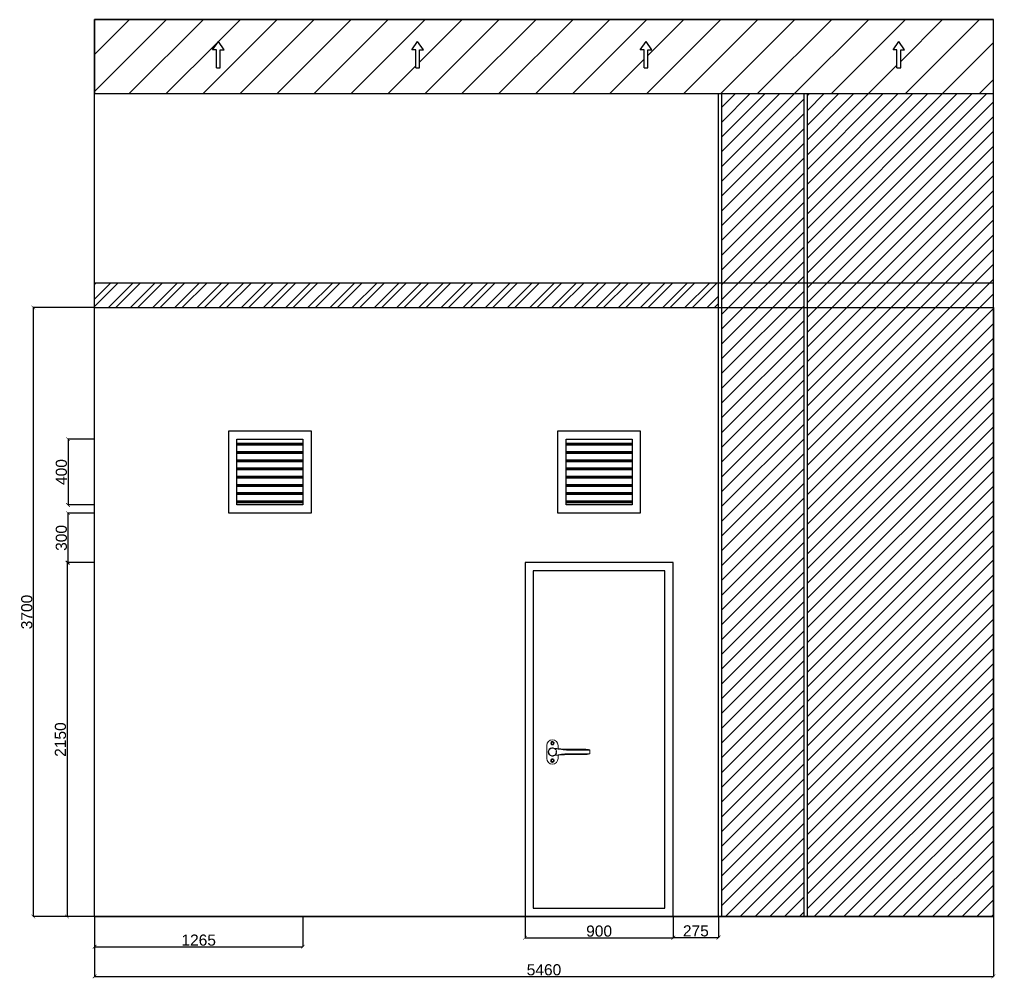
# Model space of a CAD drawing. Header units: millimetres. Extents: x -152054 to 94068, y -14280 to 91468.
# Drawn here: x -48609 to -42680, y 25444 to 31271 of the extents above; entities that cross this region are included whole.
import ezdxf

# ---------------------------------------------------------------- set-up
doc = ezdxf.new("R2010")
doc.units = ezdxf.units.MM
doc.linetypes.add('DASHED', pattern=[0.75, 0.5, -0.25])
doc.layers.add('001_Dark_1 5', color=7, linetype='Continuous', lineweight=0)
doc.styles.get("Standard").update_dxf_attribs({"font": 'arial.ttf'})
doc.dimstyles.new('ISO-25', dxfattribs={"dimtxt": 67.5, "dimasz": 22.5, "dimexe": 1.25, "dimexo": 0.625, "dimgap": 5.63, "dimtad": 1, "dimtoh": 1, "dimdec": 0, "dimtxsty": 'Standard', "dimblk": 'ARCHTICK', "dimcen": 2.5, "dimclrd": 40, "dimclre": 40, "dimclrt": 1, "dimadec": 0, "dimazin": 0, "dimtfac": 1, "dimtdec": 0, "dimtmove": 0, "dimatfit": 3, "dimldrblk": 'BOXFILLED', "dimfxl": 1, "dimarcsym": 0})

# ---------------------------------------------------------------- blocks, each defined once
blk = doc.blocks.new('_ArchTick')
at = {"color": 0, "linetype": 'ByBlock', "const_width": 0.15}
blk.add_lwpolyline([(-0.5, -0.5), (0.5, 0.5)], dxfattribs=at)
blk = doc.blocks.new('*D161')
at = {"color": 40, "lineweight": -2, "transparency": 16777216}
for p, q in [((-48153.4, 29520.7), (-48525.4, 29520.7)), ((-48524.1, 25820.7), (-48524.1, 29520.7)), ((-48153.4, 25820.7), (-48525.4, 25820.7))]:
    blk.add_line(p, q, dxfattribs=at)
at = {"layer": 'Defpoints', "color": 0, "transparency": 16777216}
for p in [(-48524.1, 29520.7), (-48152.8, 29520.7), (-48152.8, 25820.7)]:
    blk.add_point(p, dxfattribs=at)
at = {"color": 40, "lineweight": -2, "transparency": 16777216, "xscale": 22.5, "yscale": 22.5, "zscale": 22.5}
for p, rotation in [((-48524.1, 29520.7), 90), ((-48524.1, 25820.7), 270)]:
    blk.add_blockref('_ArchTick', p, dxfattribs=dict(at, rotation=rotation))
at = {"color": 1, "transparency": 16777216, "insert": (-48564.2, 27670.7), "char_height": 67.5, "attachment_point": 5, "rotation": 90}
blk.add_mtext('3700', dxfattribs=at)
blk = doc.blocks.new('_BoxFilled')
at = {"color": 0, "linetype": 'ByBlock', "lineweight": -2}
blk.add_line((-0.5, 0), (-1, 0), dxfattribs=at)
at = {"color": 0, "linetype": 'ByBlock'}
blk.add_solid([(-0.5, 0.5), (0.5, 0.5), (-0.5, -0.5), (0.5, -0.5)], dxfattribs=at)
blk = doc.blocks.new('*D162')
at = {"color": 40, "lineweight": -2, "transparency": 16777216}
for p, q in [((-48152.8, 25820.1), (-48152.8, 25455.3)), ((-42692.8, 25820.1), (-42692.8, 25455.3)), ((-48152.8, 25456.6), (-42692.8, 25456.6))]:
    blk.add_line(p, q, dxfattribs=at)
at = {"layer": 'Defpoints', "color": 0, "transparency": 16777216}
for p in [(-48152.8, 25820.7), (-42692.8, 25820.7), (-42692.8, 25456.6)]:
    blk.add_point(p, dxfattribs=at)
at = {"color": 40, "lineweight": -2, "transparency": 16777216, "xscale": 22.5, "yscale": 22.5, "zscale": 22.5, "rotation": 180}
blk.add_blockref('_ArchTick', (-48152.8, 25456.6), dxfattribs=at)
at = {"color": 40, "lineweight": -2, "transparency": 16777216, "xscale": 22.5, "yscale": 22.5, "zscale": 22.5}
blk.add_blockref('_ArchTick', (-42692.8, 25456.6), dxfattribs=at)
at = {"color": 1, "transparency": 16777216, "insert": (-45422.8, 25496.7), "char_height": 67.5, "attachment_point": 5}
blk.add_mtext('5460', dxfattribs=at)
blk = doc.blocks.new('*D163')
at = {"color": 40, "lineweight": -2, "transparency": 16777216}
for p, q in [((-44637.8, 25820.1), (-44637.8, 25691.7)), ((-44362.8, 25820.1), (-44362.8, 25691.7)), ((-44637.8, 25693), (-44362.8, 25693))]:
    blk.add_line(p, q, dxfattribs=at)
at = {"layer": 'Defpoints', "color": 0, "transparency": 16777216}
for p in [(-44637.8, 25820.7), (-44362.8, 25820.7), (-44362.8, 25693)]:
    blk.add_point(p, dxfattribs=at)
at = {"color": 40, "lineweight": -2, "transparency": 16777216, "xscale": 22.5, "yscale": 22.5, "zscale": 22.5, "rotation": 180}
blk.add_blockref('_ArchTick', (-44637.8, 25693), dxfattribs=at)
at = {"color": 40, "lineweight": -2, "transparency": 16777216, "xscale": 22.5, "yscale": 22.5, "zscale": 22.5}
blk.add_blockref('_ArchTick', (-44362.8, 25693), dxfattribs=at)
at = {"color": 1, "transparency": 16777216, "insert": (-44500.3, 25733.1), "char_height": 67.5, "attachment_point": 5}
blk.add_mtext('275', dxfattribs=at)
blk = doc.blocks.new('*D157')
at = {"color": 40, "lineweight": -2, "transparency": 16777216}
for p, q in [((-48152.8, 25820.1), (-48152.8, 25635.7)), ((-46887.8, 25820.1), (-46887.8, 25635.7)), ((-48152.8, 25637), (-46887.8, 25637))]:
    blk.add_line(p, q, dxfattribs=at)
at = {"layer": 'Defpoints', "color": 0, "transparency": 16777216}
for p in [(-48152.8, 25820.7), (-46887.8, 25820.7), (-46887.8, 25637)]:
    blk.add_point(p, dxfattribs=at)
at = {"color": 40, "lineweight": -2, "transparency": 16777216, "xscale": 22.5, "yscale": 22.5, "zscale": 22.5, "rotation": 180}
blk.add_blockref('_ArchTick', (-48152.8, 25637), dxfattribs=at)
at = {"color": 40, "lineweight": -2, "transparency": 16777216, "xscale": 22.5, "yscale": 22.5, "zscale": 22.5}
blk.add_blockref('_ArchTick', (-46887.8, 25637), dxfattribs=at)
at = {"color": 1, "transparency": 16777216, "insert": (-47520.3, 25677), "char_height": 67.5, "attachment_point": 5}
blk.add_mtext('1265', dxfattribs=at)
blk = doc.blocks.new('*D164')
at = {"color": 40, "lineweight": -2, "transparency": 16777216}
for p, q in [((-45537.8, 25820.1), (-45537.8, 25690.5)), ((-44637.8, 25820.1), (-44637.8, 25690.5)), ((-45537.8, 25691.7), (-44637.8, 25691.7))]:
    blk.add_line(p, q, dxfattribs=at)
at = {"layer": 'Defpoints', "color": 0, "transparency": 16777216}
for p in [(-45537.8, 25820.7), (-44637.8, 25820.7), (-44637.8, 25691.7)]:
    blk.add_point(p, dxfattribs=at)
at = {"color": 40, "lineweight": -2, "transparency": 16777216, "xscale": 22.5, "yscale": 22.5, "zscale": 22.5, "rotation": 180}
blk.add_blockref('_ArchTick', (-45537.8, 25691.7), dxfattribs=at)
at = {"color": 40, "lineweight": -2, "transparency": 16777216, "xscale": 22.5, "yscale": 22.5, "zscale": 22.5}
blk.add_blockref('_ArchTick', (-44637.8, 25691.7), dxfattribs=at)
at = {"color": 1, "transparency": 16777216, "insert": (-45087.8, 25731.8), "char_height": 67.5, "attachment_point": 5}
blk.add_mtext('900', dxfattribs=at)
blk = doc.blocks.new('*D158')
at = {"color": 40, "lineweight": -2, "transparency": 16777216}
for p, q in [((-48153.4, 28271.1), (-48315.3, 28271.1)), ((-48314, 27970.7), (-48314, 28271.1)), ((-48153.4, 27970.7), (-48315.3, 27970.7))]:
    blk.add_line(p, q, dxfattribs=at)
at = {"layer": 'Defpoints', "color": 0, "transparency": 16777216}
for p in [(-48314, 28271.1), (-48152.8, 28271.1), (-48152.8, 27970.7)]:
    blk.add_point(p, dxfattribs=at)
at = {"color": 40, "lineweight": -2, "transparency": 16777216, "xscale": 22.5, "yscale": 22.5, "zscale": 22.5}
for p, rotation in [((-48314, 28271.1), 90), ((-48314, 27970.7), 270)]:
    blk.add_blockref('_ArchTick', p, dxfattribs=dict(at, rotation=rotation))
at = {"color": 1, "transparency": 16777216, "insert": (-48354.2, 28120.9), "char_height": 67.5, "attachment_point": 5, "rotation": 90}
blk.add_mtext('300', dxfattribs=at)
blk = doc.blocks.new('*D159')
at = {"color": 40, "lineweight": -2, "transparency": 16777216}
for p, q in [((-48153.4, 27970.7), (-48320.9, 27970.7)), ((-48319.7, 27970.7), (-48319.7, 25820.7)), ((-48153.4, 25820.7), (-48320.9, 25820.7))]:
    blk.add_line(p, q, dxfattribs=at)
at = {"layer": 'Defpoints', "color": 0, "transparency": 16777216}
for p in [(-48152.8, 27970.7), (-48319.7, 25820.7), (-48152.8, 25820.7)]:
    blk.add_point(p, dxfattribs=at)
at = {"color": 40, "lineweight": -2, "transparency": 16777216, "xscale": 22.5, "yscale": 22.5, "zscale": 22.5}
for p, rotation in [((-48319.7, 27970.7), 90), ((-48319.7, 25820.7), 270)]:
    blk.add_blockref('_ArchTick', p, dxfattribs=dict(at, rotation=rotation))
at = {"color": 1, "transparency": 16777216, "insert": (-48359.8, 26895.7), "char_height": 67.5, "attachment_point": 5, "rotation": 90}
blk.add_mtext('2150', dxfattribs=at)
blk = doc.blocks.new('*D160')
at = {"color": 40, "lineweight": -2, "transparency": 16777216}
for p, q in [((-48153.4, 28721.1), (-48315.3, 28721.1)), ((-48314, 28721.1), (-48314, 28321.1)), ((-48153.4, 28321.1), (-48315.3, 28321.1))]:
    blk.add_line(p, q, dxfattribs=at)
at = {"layer": 'Defpoints', "color": 0, "transparency": 16777216}
for p in [(-48152.8, 28721.1), (-48314, 28321.1), (-48152.8, 28321.1)]:
    blk.add_point(p, dxfattribs=at)
at = {"color": 40, "lineweight": -2, "transparency": 16777216, "xscale": 22.5, "yscale": 22.5, "zscale": 22.5}
for p, rotation in [((-48314, 28721.1), 90), ((-48314, 28321.1), 270)]:
    blk.add_blockref('_ArchTick', p, dxfattribs=dict(at, rotation=rotation))
at = {"color": 1, "transparency": 16777216, "insert": (-48354.1, 28521.1), "char_height": 67.5, "attachment_point": 5, "rotation": 90}
blk.add_mtext('400', dxfattribs=at)

msp = doc.modelspace()

# ---------------------------------------------------------------- hatches: boundary and pattern name
h = msp.add_hatch()
h.set_pattern_fill('ANSI31', color=3, scale=50)
h.set_pattern_definition([(45, (-7985.6, -14535.73), (-112.2532, 112.2532), [])])
h.paths.add_polyline_path([(-42692.8, 31270.7), (-48152.8, 31270.7), (-48152.8, 30820.7), (-42692.8, 30820.7)])
h.paths.add_polyline_path([(-46155.4, 31086.6), (-46178.7, 31086.6), (-46178.5, 30976.4), (-46201.7, 30976.4), (-46201.9, 31086.5), (-46225.2, 31086.5), (-46190.4, 31137.6)], flags=16)
h.paths.add_polyline_path([(-44837.9, 31086.5), (-44803.1, 31137.6), (-44768.2, 31086.6), (-44791.4, 31086.6), (-44791.3, 30976.4), (-44814.5, 30976.4), (-44814.7, 31086.5)], flags=16)
h.paths.add_polyline_path([(-47365.9, 31086.6), (-47389.1, 31086.6), (-47389, 30976.4), (-47412.2, 30976.4), (-47412.4, 31086.5), (-47435.6, 31086.5), (-47400.8, 31137.6)], flags=16)
h.paths.add_polyline_path([(-43302.7, 31086.5), (-43267.9, 31137.6), (-43233, 31086.6), (-43256.2, 31086.6), (-43256.1, 30976.4), (-43279.3, 30976.4), (-43279.5, 31086.5)], flags=16)
at = {"true_color": 0x939598, "transparency": 33554483}
h = msp.add_hatch(dxfattribs=at)
h.set_pattern_fill('ANSI31', color=252, scale=20)
h.set_pattern_definition([(45, (-7985.607, -14535.726), (-44.90128, 44.90128), [])])
h.paths.add_polyline_path([(-43842.8, 30820.7), (-44342.8, 30820.7), (-44342.8, 25820.7), (-43842.8, 25820.7)])
h.paths.add_polyline_path([(-42692.8, 29520.7), (-42692.8, 30820.7), (-43822.8, 30820.7), (-43822.8, 25820.7), (-42692.8, 25820.7)])
at = {"transparency": 33554610}
h = msp.add_hatch(dxfattribs=at)
h.set_pattern_fill('ANSI32', color=2, scale=10)
h.paths.add_polyline_path([(-44362.8, 29670.7), (-48152.8, 29670.7), (-48152.8, 29520.7), (-44362.8, 29520.7)])
h = msp.add_hatch()
h.set_pattern_fill('ANSI32', color=3)
h.set_pattern_definition([(45, (-11456.447, -14535.726), (-6.7351921, 6.7351921), []), (45, (-11451.957, -14535.726), (-6.7351921, 6.7351921), [])])
h.paths.add_polyline_path([(-46887.8, 28696.1), (-47287.8, 28696.1), (-47287.8, 28686.1), (-46887.8, 28686.1)])
h.paths.add_polyline_path([(-46887.8, 28646.1), (-47287.8, 28646.1), (-47287.8, 28636.1), (-46887.8, 28636.1)])
h.paths.add_polyline_path([(-46887.8, 28596.1), (-47287.8, 28596.1), (-47287.8, 28586.1), (-46887.8, 28586.1)])
h.paths.add_polyline_path([(-46887.8, 28546.1), (-47287.8, 28546.1), (-47287.8, 28536.1), (-46887.8, 28536.1)])
h.paths.add_polyline_path([(-46887.8, 28496.1), (-47287.8, 28496.1), (-47287.8, 28486.1), (-46887.8, 28486.1)])
h.paths.add_polyline_path([(-46887.8, 28446.1), (-47287.8, 28446.1), (-47287.8, 28436.1), (-46887.8, 28436.1)])
h.paths.add_polyline_path([(-46887.8, 28396.1), (-47287.8, 28396.1), (-47287.8, 28386.1), (-46887.8, 28386.1)])
h.paths.add_polyline_path([(-46887.8, 28346.1), (-47287.8, 28346.1), (-47287.8, 28336.1), (-46887.8, 28336.1)])
h = msp.add_hatch()
h.set_pattern_fill('ANSI32', color=3)
h.set_pattern_definition([(45, (-9456.447, -14535.726), (-6.7351921, 6.7351921), []), (45, (-9451.957, -14535.726), (-6.7351921, 6.7351921), [])])
h.paths.add_polyline_path([(-44887.8, 28696.1), (-45287.8, 28696.1), (-45287.8, 28686.1), (-44887.8, 28686.1)])
h.paths.add_polyline_path([(-44887.8, 28646.1), (-45287.8, 28646.1), (-45287.8, 28636.1), (-44887.8, 28636.1)])
h.paths.add_polyline_path([(-44887.8, 28596.1), (-45287.8, 28596.1), (-45287.8, 28586.1), (-44887.8, 28586.1)])
h.paths.add_polyline_path([(-44887.8, 28546.1), (-45287.8, 28546.1), (-45287.8, 28536.1), (-44887.8, 28536.1)])
h.paths.add_polyline_path([(-44887.8, 28496.1), (-45287.8, 28496.1), (-45287.8, 28486.1), (-44887.8, 28486.1)])
h.paths.add_polyline_path([(-44887.8, 28446.1), (-45287.8, 28446.1), (-45287.8, 28436.1), (-44887.8, 28436.1)])
h.paths.add_polyline_path([(-44887.8, 28396.1), (-45287.8, 28396.1), (-45287.8, 28386.1), (-44887.8, 28386.1)])
h.paths.add_polyline_path([(-44887.8, 28346.1), (-45287.8, 28346.1), (-45287.8, 28336.1), (-44887.8, 28336.1)])

# ---------------------------------------------------------------- linework, layer by layer
for points in [[(-48152.8, 25820.7), (-48152.8, 31270.7)], [(-48152.8, 31270.7), (-42692.8, 31270.7)], [(-42692.8, 25820.7), (-42692.8, 31270.7)], [(-47412.4, 31086.5), (-47435.6, 31086.5), (-47400.8, 31137.6)], [(-47389.1, 31086.6), (-47365.9, 31086.6), (-47400.8, 31137.6)], [(-46201.9, 31086.5), (-46225.2, 31086.5), (-46190.4, 31137.6)], [(-46178.7, 31086.6), (-46155.4, 31086.6), (-46190.4, 31137.6)], [(-44814.7, 31086.5), (-44837.9, 31086.5), (-44803.1, 31137.6)], [(-44791.4, 31086.6), (-44768.2, 31086.6), (-44803.1, 31137.6)], [(-43279.5, 31086.5), (-43302.7, 31086.5), (-43267.9, 31137.6)], [(-43256.2, 31086.6), (-43233, 31086.6), (-43267.9, 31137.6)], [(-47412.2, 30976.4), (-47412.4, 31086.5)], [(-47389, 30976.4), (-47389.1, 31086.6)], [(-46201.7, 30976.4), (-46201.9, 31086.5)], [(-46178.5, 30976.4), (-46178.7, 31086.6)], [(-44814.5, 30976.4), (-44814.7, 31086.5)], [(-44791.3, 30976.4), (-44791.4, 31086.6)], [(-43279.3, 30976.4), (-43279.5, 31086.5)], [(-43256.1, 30976.4), (-43256.2, 31086.6)], [(-47412.2, 30976.4), (-47389, 30976.4)], [(-46201.7, 30976.4), (-46178.5, 30976.4)], [(-44814.5, 30976.4), (-44791.3, 30976.4)], [(-43279.3, 30976.4), (-43256.1, 30976.4)], [(-48152.8, 30820.7), (-42692.8, 30820.7)], [(-44362.8, 25820.7), (-44362.8, 30820.7)], [(-44342.8, 25820.7), (-44342.8, 30820.7)], [(-43842.8, 25820.7), (-43842.8, 30820.7)], [(-43822.8, 25820.7), (-43822.8, 30820.7)], [(-48152.8, 29670.7), (-44342.8, 29670.7)], [(-48152.8, 29670.7), (-42692.8, 29670.7)], [(-48152.8, 25820.7), (-48152.8, 29520.7)], [(-42692.8, 29520.7), (-42692.8, 25820.7), (-48152.8, 25820.7), (-48152.8, 29520.7), (-44342.8, 29520.7)], [(-48152.8, 29520.7), (-42692.8, 29520.7)], [(-43842.8, 29520.7), (-43822.8, 29520.7)], [(-47287.8, 28721.1), (-46887.8, 28721.1), (-46887.8, 28321.1), (-47287.8, 28321.1), (-47287.8, 28721.1)], [(-47287.8, 28721.1), (-46887.8, 28721.1)], [(-47287.8, 28696.1), (-46887.8, 28696.1)], [(-45287.8, 28721.1), (-44887.8, 28721.1), (-44887.8, 28321.1), (-45287.8, 28321.1), (-45287.8, 28721.1)], [(-45287.8, 28721.1), (-44887.8, 28721.1)], [(-45287.8, 28696.1), (-44887.8, 28696.1)], [(-47287.8, 28686.1), (-46887.8, 28686.1)], [(-47287.8, 28646.1), (-46887.8, 28646.1)], [(-47287.8, 28636.1), (-46887.8, 28636.1)], [(-45287.8, 28686.1), (-44887.8, 28686.1)], [(-45287.8, 28646.1), (-44887.8, 28646.1)], [(-45287.8, 28636.1), (-44887.8, 28636.1)], [(-47287.8, 28596.1), (-46887.8, 28596.1)], [(-47287.8, 28586.1), (-46887.8, 28586.1)], [(-45287.8, 28596.1), (-44887.8, 28596.1)], [(-45287.8, 28586.1), (-44887.8, 28586.1)], [(-47287.8, 28546.1), (-46887.8, 28546.1)], [(-47287.8, 28536.1), (-46887.8, 28536.1)], [(-45287.8, 28546.1), (-44887.8, 28546.1)], [(-45287.8, 28536.1), (-44887.8, 28536.1)], [(-47287.8, 28496.1), (-46887.8, 28496.1)], [(-47287.8, 28486.1), (-46887.8, 28486.1)], [(-45287.8, 28496.1), (-44887.8, 28496.1)], [(-45287.8, 28486.1), (-44887.8, 28486.1)], [(-47287.8, 28446.1), (-46887.8, 28446.1)], [(-47287.8, 28436.1), (-46887.8, 28436.1)], [(-47287.8, 28396.1), (-46887.8, 28396.1)], [(-45287.8, 28446.1), (-44887.8, 28446.1)], [(-45287.8, 28436.1), (-44887.8, 28436.1)], [(-45287.8, 28396.1), (-44887.8, 28396.1)], [(-47287.8, 28386.1), (-46887.8, 28386.1)], [(-47287.8, 28346.1), (-46887.8, 28346.1)], [(-45287.8, 28386.1), (-44887.8, 28386.1)], [(-45287.8, 28346.1), (-44887.8, 28346.1)], [(-47287.8, 28336.1), (-46887.8, 28336.1)], [(-45287.8, 28336.1), (-44887.8, 28336.1)], [(-44637.8, 25820.7), (-44637.8, 27970.7), (-45537.8, 27970.7), (-45537.8, 25820.7), (-44637.8, 25820.7)], [(-44637.8, 25820.7), (-44637.8, 27970.7)], [(-48152.8, 25820.7), (-42692.8, 25820.7)], [(-48152.8, 25820.7), (-42692.8, 25820.7)]]:
    msp.add_lwpolyline(points)
for points in [[(-48152.8, 30820.7), (-42692.8, 30820.7), (-42692.8, 31270.7), (-48152.8, 31270.7)], [(-47337.8, 28771.1), (-46837.8, 28771.1), (-46837.8, 28271.1), (-47337.8, 28271.1)], [(-45337.8, 28771.1), (-44837.8, 28771.1), (-44837.8, 28271.1), (-45337.8, 28271.1)], [(-44687.8, 25870.7), (-44687.8, 27920.7), (-45487.8, 27920.7), (-45487.8, 25870.7)]]:
    msp.add_lwpolyline(points, close=True)
at = {"layer": '001_Dark_1 5', "linetype": 'Continuous'}
for p, q in [((-45406, 26860.4), (-45406, 26781)), ((-45337.2, 26840.1), (-45337.2, 26860.4)), ((-45337.2, 26781), (-45337.2, 26801.4)), ((-45274.3, 26837.1), (-45175.2, 26837.1)), ((-45175.2, 26804.3), (-45274.3, 26804.3)), ((-45264.8, 26831.5), (-45147.6, 26831.5)), ((-45147.6, 26809.9), (-45264.8, 26809.9)), ((-45145.1, 26831.5), (-45145.1, 26809.9))]:
    msp.add_line(p, q, dxfattribs=at)
at = {"layer": '001_Dark_1 5', "linetype": 'DASHED'}
for centre, radius in [((-45371.6, 26873.6), 10.6), ((-45371.6, 26873.6), 6.35), ((-45371.6, 26767.8), 10.6), ((-45371.6, 26767.8), 6.35)]:
    msp.add_circle(centre, radius, dxfattribs=at)
at = {"layer": '001_Dark_1 5', "linetype": 'Continuous'}
for centre, radius, start, end in [((-45371.6, 26860.4), 34.4, 0, 180), ((-45371.6, 26820.7), 25.4, 58.7771, 301.2229), ((-45371.6, 26820.7), 23.3, 81.90917, 278.09083), ((-45274.3, 27504.8), 667.7, 261.90917, 270), ((-45274.3, 26136.6), 667.7, 90, 98.09083), ((-45256.2, 27337.2), 505.7, 259.55562, 269.02108), ((-45256.2, 26304.3), 505.7, 90.97892, 100.44438), ((-45176.6, 26730.8), 106.3, 73.28547, 89.26281), ((-45176.6, 26910.6), 106.3, 270.73719, 286.71453), ((-45146.3, 26831.5), 1.19, 0, 73.31327), ((-45146.3, 26809.9), 1.19, 286.68673, 0), ((-45371.6, 26781), 34.4, 180, 0)]:
    msp.add_arc(centre, radius, start, end, dxfattribs=at)
at = {"layer": '001_Dark_1 5', "linetype": 'DASHED'}
for radius, start, end in [(23.3, 278.09083, 81.90917), (25.4, 301.2229, 58.7771)]:
    msp.add_arc((-45371.6, 26820.7), radius, start, end, dxfattribs=at)

# ---------------------------------------------------------------- dimensions: what is measured, and where the dimension line sits
for base, p1, p2, picture, middle in [((-48524.1, 29520.7), (-48152.8, 25820.7), (-48152.8, 29520.7), '*D161', (-48564.2, 27670.7)), ((-48314, 28321.1), (-48152.8, 28721.1), (-48152.8, 28321.1), '*D160', (-48354.1, 28521.1)), ((-48314, 28271.1), (-48152.8, 27970.7), (-48152.8, 28271.1), '*D158', (-48354.2, 28120.9)), ((-48319.7, 25820.7), (-48152.8, 27970.7), (-48152.8, 25820.7), '*D159', (-48359.8, 26895.7))]:
    dim = msp.add_linear_dim(base=base, p1=p1, p2=p2, angle=90, dimstyle='ISO-25')
    dim.commit()
    dim.dimension.update_dxf_attribs({"geometry": picture, "text_midpoint": middle})
for base, p1, p2, picture, middle in [((-42692.8, 25456.6), (-48152.8, 25820.7), (-42692.8, 25820.7), '*D162', (-45422.8, 25496.7)), ((-46887.8, 25637), (-48152.8, 25820.7), (-46887.8, 25820.7), '*D157', (-47520.3, 25677)), ((-44637.8, 25691.7), (-45537.8, 25820.7), (-44637.8, 25820.7), '*D164', (-45087.8, 25731.8)), ((-44362.8, 25693), (-44637.8, 25820.7), (-44362.8, 25820.7), '*D163', (-44500.3, 25733.1))]:
    dim = msp.add_linear_dim(base=base, p1=p1, p2=p2, dimstyle='ISO-25')
    dim.commit()
    dim.dimension.update_dxf_attribs({"geometry": picture, "text_midpoint": middle})

doc.saveas('drawing.dxf')
